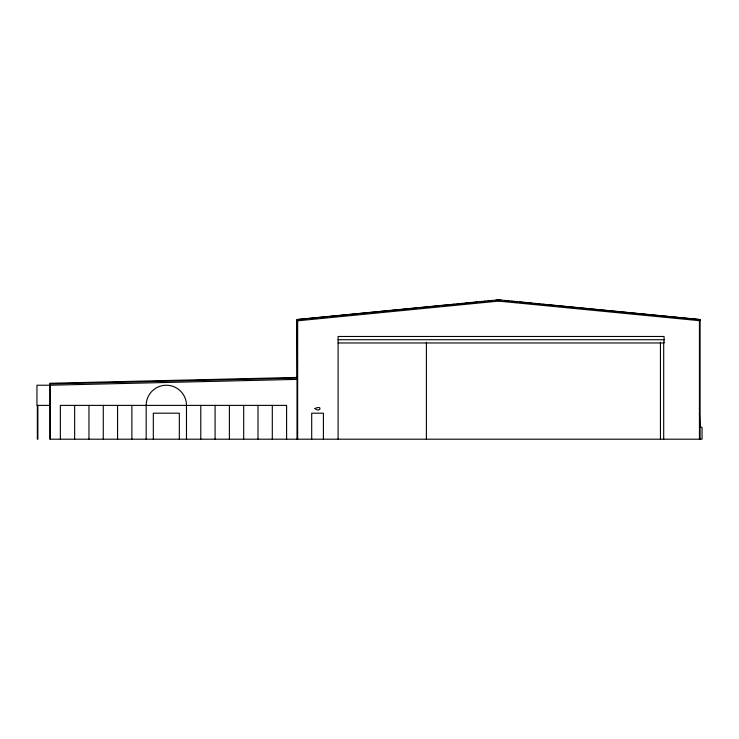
<?xml version="1.0" encoding="UTF-8"?>
<svg xmlns="http://www.w3.org/2000/svg" width="739" height="739" viewBox="0 0 739 739"><rect width="100%" height="100%" fill="white"/><g stroke="black" fill="none" stroke-linecap="round" stroke-linejoin="round"><path stroke-width="1.11" d="M501.144 300.311L498.576 299.803L495.961 300.311M297.66 320.809L498.557 301.106L700.101 320.735M297.004 439.197L297.004 319.571L416.87 307.969M419.161 307.747L439.797 305.752M442.088 305.53L454.697 304.311M456.988 304.089L462.725 303.535M465.016 303.313L477.625 302.085M479.916 301.863L485.652 301.309M487.943 301.087L492.525 300.644M297.004 319.571L297.272 378.229M699.445 319.571L700.101 319.571L700.101 439.197M338.102 339.718L664.084 339.718M338.102 342.97L664.084 342.97L664.084 336.476L338.102 336.476L338.102 439.197M297.272 377.435L49.956 383.282L49.956 439.197L702.05 439.197L702.05 427.493L699.445 426.191M50.215 405.388L36.95 405.388L36.95 385.231L50.215 385.231L50.215 439.197M699.445 407.993L699.445 409.286M699.445 413.193L699.842 426.754M504.58 300.644L509.171 301.087M511.462 301.309L517.189 301.863M519.48 302.085L532.089 303.313M534.389 303.535L540.117 304.089M542.408 304.311L555.017 305.53M557.308 305.752L577.944 307.747M580.235 307.969L700.101 319.571M498.529 299.803L699.445 319.507L699.445 439.197M663.696 342.074L663.696 439.197M660.444 342.24L660.444 439.197M498.557 301.106L498.557 299.803L297.66 319.507L297.66 439.197M426.394 342.24L426.394 439.197M323.405 439.197L323.405 413.193L311.701 413.193L311.701 439.197M286.603 439.197L286.603 405.388L60.358 405.388L60.358 439.197M272.303 405.388L272.303 439.197M258.003 405.388L258.003 439.197M243.694 405.388L243.694 439.197M229.395 405.388L229.395 439.197M215.086 405.388L215.086 439.197M200.786 405.388L200.786 439.197M186.487 439.197L186.487 405.388A20.156 20.156 0 0 0 166.33 385.231A20.156 20.156 0 0 0 146.174 405.388L146.174 439.197M179.328 439.197L179.328 413.193L153.324 413.193L153.324 439.197M131.875 405.388L131.875 439.197M117.566 405.388L117.566 439.197M103.266 405.388L103.266 439.197M88.957 405.388L88.957 439.197M74.657 405.388L74.657 439.197M37.865 405.388L37.865 439.197L37.347 439.197L37.338 405.388M314.971 408.473C319.775 413.304 323.414 404.732 314.971 408.473M297.004 378.082L49.956 383.929L49.984 385.231L297.041 379.384L297.004 378.082"/></g></svg>
